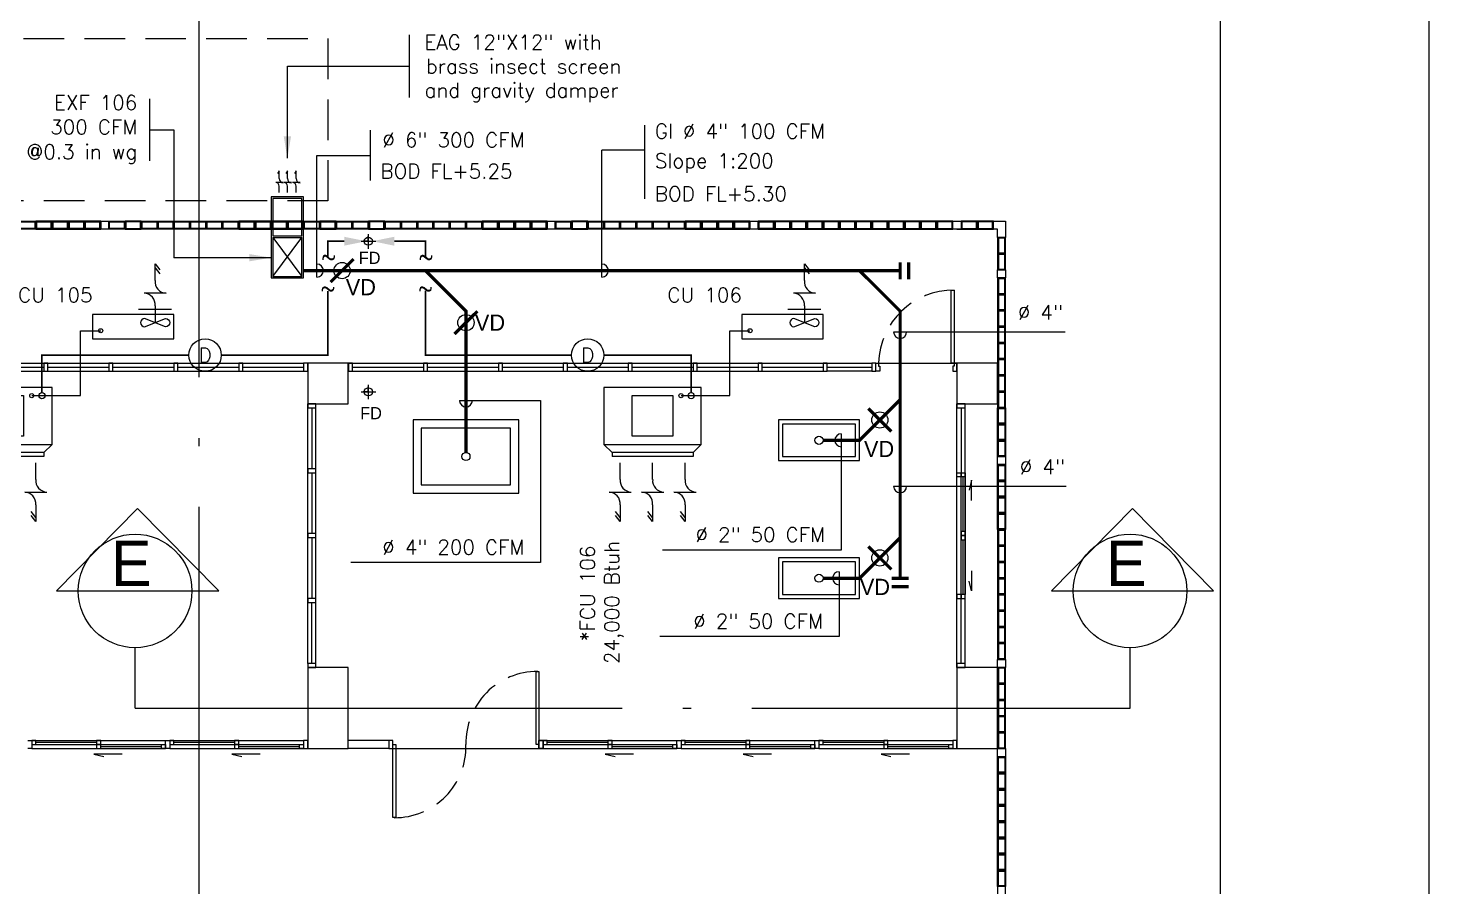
# Model space of a CAD drawing. Header units: millimetres. Extents: x -398 to 816, y -1 to 208.
# Drawn here: x 237.36 to 254.63, y 35.19 to 45.78 of the extents above; entities that cross this region are included whole.
import ezdxf
from ezdxf.enums import TextEntityAlignment as Align

# ---------------------------------------------------------------- set-up
doc = ezdxf.new("R2010")
doc.units = ezdxf.units.MM
doc.linetypes.add('ACAD_ISO04W100', pattern=[30, 24, -3, 0, -3])
doc.linetypes.add('DASHED', pattern=[0.75, 0.5, -0.25])
for name, color, linetype in [('AA_Column', 5, 'Continuous'), ('AA_Door', 3, 'Continuous'), ('AA_FD', 6, 'Continuous'), ('AA_Floor', 31, 'Continuous'), ('AA_Wall', 1, 'Continuous'), ('AA_Window', 4, 'Continuous'), ('AC DRAIN', 240, 'Continuous'), ('AC EXF', 171, 'Continuous'), ('AC FCU', 221, 'Continuous'), ('AC LINE', 171, 'Continuous'), ('duct', 133, 'Continuous')]:
    doc.layers.add(name, color=color, linetype=linetype)
doc.styles.add('ANG200', font='angsana.shx', dxfattribs={"height": 0.36})
doc.styles.add('Romand', font='romand.shx')
doc.styles.add('Romans', font='romans.shx')
doc.styles.add('style2', font='vit-s.shx', dxfattribs={"height": 3.2})

# ---------------------------------------------------------------- blocks, each defined once
blk = doc.blocks.new('AC')
at = {"layer": 'AC FCU', "color": 8}
for p, q in [((-0.4, 1.651), (-0.342, 1.578)), ((-0.4, 1.444), (-0.4, 1.651)), ((-0.4, 1.601), (-0.342, 1.528)), ((0, 1.444), (0, 1.651)), ((0, 1.651), (0.058, 1.578)), ((0, 1.601), (0.058, 1.528)), ((0.4, 1.651), (0.458, 1.578)), ((0.4, 1.444), (0.4, 1.651)), ((0.4, 1.601), (0.458, 1.528)), ((-0.264, 1.289), (-0.536, 1.289)), ((0.136, 1.289), (-0.136, 1.289)), ((0.536, 1.289), (0.264, 1.289)), ((-0.4, 1.134), (-0.4, 0.926)), ((0, 1.134), (0, 0.926)), ((0.4, 1.134), (0.4, 0.926))]:
    blk.add_line(p, q, dxfattribs=at)
at = {"layer": 'AC FCU'}
for p, q in [((-0.5, 0.8), (-0.6, 0.7)), ((-0.5, 0.8), (-0.5, 0.85)), ((-0.5, 0.85), (0.5, 0.85)), ((-0.5, 0.8), (0.5, 0.8)), ((0.5, 0.8), (0.5, 0.85)), ((0.5, 0.8), (0.6, 0.7))]:
    blk.add_line(p, q, dxfattribs=at)
blk.add_lwpolyline([(-0.6, 0), (0.6, 0), (0.6, 0.7), (-0.6, 0.7)], close=True, dxfattribs=at)
at = {"layer": 'AC FCU', "color": 8}
blk.add_lwpolyline([(-0.25, 0.1), (-0.25, 0.6), (0.25, 0.6), (0.25, 0.1)], close=True, dxfattribs=at)
at = {"layer": 'AC FCU'}
blk.add_circle((-0.35, 0.1), 0.025, dxfattribs=at)
at = {"layer": 'AC FCU', "color": 8}
for centre, start, end in [((-0.26, 1.429), 173.9498, 268.5513), ((0.14, 1.429), 173.9498, 268.5513), ((0.54, 1.429), 173.9498, 268.5513), ((-0.54, 1.148), 353.9498, 88.5513), ((-0.14, 1.148), 353.9498, 88.5513), ((0.26, 1.148), 353.9498, 88.5513)]:
    blk.add_arc(centre, 0.14, start, end, dxfattribs=at)
blk = doc.blocks.new('ACC1')
at = {"layer": 'AC FCU', "color": 8}
for p, q in [((-0.562, 0.407), (-0.562, 0.134)), ((-0.36, 0.474), (-0.36, 0.067)), ((-0.925, 0.27), (-0.852, 0.328)), ((-0.718, 0.27), (-0.925, 0.27)), ((-0.875, 0.27), (-0.802, 0.328)), ((-0.407, 0.27), (-0.2, 0.27))]:
    blk.add_line(p, q, dxfattribs=at)
at = {"layer": 'AC FCU'}
for p, q in [((0, 0.5), (-0.3, 0.5)), ((-0.3, 0.5), (-0.3, -0.5)), ((0, -0.5), (0, 0.5)), ((-0.3, -0.5), (0, -0.5))]:
    blk.add_line(p, q, dxfattribs=at)
blk.add_lwpolyline([(-0.25, 0.4, -1), (-0.15, 0.4), (-0.25, 0.141, 1), (-0.15, 0.141), (-0.25, 0.4)], format="xyb", dxfattribs=at)
blk.add_circle((-0.1, -0.4), 0.025, dxfattribs=at)
at = {"layer": 'AC FCU', "color": 8}
for centre, start, end in [((-0.703, 0.41), 263.9498, 358.5513), ((-0.422, 0.131), 83.9498, 178.5513)]:
    blk.add_arc(centre, 0.14, start, end, dxfattribs=at)
blk = doc.blocks.new('POINT_Drain')
at = {"layer": 'Defpoints'}
blk.add_circle((0, 0), 0.2, dxfattribs=at)
at = {"layer": 'AC DRAIN', "insert": (0, 0), "char_height": 0.18, "width": 0.25231, "attachment_point": 5, "style": 'Romans'}
blk.add_mtext('D', dxfattribs=at)
blk = doc.blocks.new('A$C44611017')
at = {"layer": 'duct'}
for p, q in [((0, 0), (0, -0.156)), ((-0.1, -0.24), (0.084, -0.24)), ((0, -0.339), (0, -0.533)), ((0, -0.533), (0.04, -0.469))]:
    blk.add_line(p, q, dxfattribs=at)
for centre, radius, start, end in [((-0.1, -0.339), 0.0996, 0, 90), ((0.084, -0.156), 0.0839, 180, 270)]:
    blk.add_arc(centre, radius, start, end, dxfattribs=at)

msp = doc.modelspace()

# ---------------------------------------------------------------- linework, layer by layer
at = {"layer": 'AA_Column', "color": 9}
for p, q in [((241.31, 37.899), (240.81, 37.899)), ((240.81, 37.899), (240.81, 36.899)), ((241.31, 36.899), (241.31, 37.899)), ((240.81, 36.899), (241.31, 36.899))]:
    msp.add_line(p, q, dxfattribs=at)
for points in [[(240.81, 41.149), (241.31, 41.149), (241.31, 41.649), (240.81, 41.649)], [(248.81, 41.149), (249.31, 41.149), (249.31, 41.649), (248.81, 41.649)], [(248.81, 36.899), (249.31, 36.899), (249.31, 37.899), (248.81, 37.899)]]:
    msp.add_lwpolyline(points, close=True, dxfattribs=at)
at = {"layer": 'AA_Door', "color": 9}
for points in [[(248.74, 41.649), (248.74, 42.549), (248.775, 42.549), (248.775, 41.649)], [(243.625, 36.949), (243.625, 37.849), (243.66, 37.849), (243.66, 36.949)], [(241.86, 36.899), (241.86, 36.999), (241.81, 36.999), (241.81, 36.899)], [(241.895, 36.949), (241.895, 36.049), (241.86, 36.049), (241.86, 36.949)], [(243.71, 36.899), (243.71, 36.999), (243.66, 36.999), (243.66, 36.899)]]:
    msp.add_lwpolyline(points, close=True, dxfattribs=at)
for points in [[(247.81, 41.549), (247.81, 41.649), (247.845, 41.649), (247.845, 41.614), (247.86, 41.614), (247.86, 41.549), (247.81, 41.549)], [(248.81, 41.549), (248.81, 41.649), (248.775, 41.649), (248.775, 41.614), (248.76, 41.614), (248.76, 41.549), (248.81, 41.549)]]:
    msp.add_lwpolyline(points, dxfattribs=at)
at = {"layer": 'AA_Door', "color": 9, "linetype": 'DASHED', "ltscale": 0.75}
for centre, radius, start, end in [((248.768, 41.626), 0.923, 89.4707, 178.4205), ((243.637, 36.972), 0.877, 89.4978, 181.5345), ((241.884, 36.925), 0.877, 269.4978, 1.5345)]:
    msp.add_arc(centre, radius, start, end, dxfattribs=at)
at = {"layer": 'AA_FD', "color": 6}
for p, q in [((241.557, 43.239), (241.557, 43.06)), ((241.557, 43.152), (241.557, 43.214)), ((241.47, 43.152), (241.648, 43.152)), ((241.557, 43.152), (241.495, 43.152)), ((241.47, 41.296), (241.648, 41.296)), ((241.557, 41.296), (241.495, 41.296)), ((241.557, 41.383), (241.557, 41.204)), ((241.557, 41.296), (241.557, 41.358))]:
    msp.add_line(p, q, dxfattribs=at)
for centre in [(241.557, 43.152), (241.557, 41.296)]:
    msp.add_circle(centre, 0.05, dxfattribs=at)
at = {"layer": 'AA_Floor', "color": 9}
for p, q in [((252.057, 4.25), (252.057, 45.899)), ((247.81, 41.649), (248.81, 41.649)), ((241.81, 36.899), (243.685, 36.899))]:
    msp.add_line(p, q, dxfattribs=at)
at = {"layer": 'AA_Floor', "color": 9, "linetype": 'DASHED'}
for p, q in [((217.06, 45.649), (241.06, 45.649)), ((241.06, 45.649), (241.06, 43.649)), ((241.06, 43.649), (217.06, 43.649))]:
    msp.add_line(p, q, dxfattribs=at)
at = {"layer": 'AA_Wall', "color": 9}
for p, q in [((248.81, 43.299), (248.91, 43.299)), ((241.81, 36.999), (241.31, 36.999)), ((241.81, 36.899), (241.31, 36.899))]:
    msp.add_line(p, q, dxfattribs=at)
for points in [[(237.46, 43.399), (237.46, 43.299), (237.26, 43.299), (237.26, 43.399)], [(237.45, 43.389), (237.45, 43.309), (237.27, 43.309), (237.27, 43.389)], [(237.46, 43.399), (237.46, 43.299), (237.66, 43.299), (237.66, 43.399)], [(237.66, 43.399), (237.66, 43.299), (237.46, 43.299), (237.46, 43.399)], [(237.47, 43.389), (237.47, 43.309), (237.65, 43.309), (237.65, 43.389)], [(237.65, 43.389), (237.65, 43.309), (237.47, 43.309), (237.47, 43.389)], [(237.66, 43.399), (237.66, 43.299), (237.86, 43.299), (237.86, 43.399)], [(237.86, 43.399), (237.86, 43.299), (237.66, 43.299), (237.66, 43.399)], [(237.67, 43.389), (237.67, 43.309), (237.85, 43.309), (237.85, 43.389)], [(237.85, 43.389), (237.85, 43.309), (237.67, 43.309), (237.67, 43.389)], [(237.86, 43.399), (237.86, 43.299), (238.06, 43.299), (238.06, 43.399)], [(238.06, 43.399), (238.06, 43.299), (237.86, 43.299), (237.86, 43.399)], [(237.87, 43.389), (237.87, 43.309), (238.05, 43.309), (238.05, 43.389)], [(238.05, 43.389), (238.05, 43.309), (237.87, 43.309), (237.87, 43.389)], [(238.06, 43.399), (238.06, 43.299), (238.26, 43.299), (238.26, 43.399)], [(238.26, 43.399), (238.26, 43.299), (238.06, 43.299), (238.06, 43.399)], [(238.07, 43.389), (238.07, 43.309), (238.25, 43.309), (238.25, 43.389)], [(238.25, 43.389), (238.25, 43.309), (238.07, 43.309), (238.07, 43.389)], [(238.26, 43.399), (238.36, 43.399), (238.36, 43.299), (238.26, 43.299)], [(238.56, 43.399), (238.56, 43.299), (238.36, 43.299), (238.36, 43.399)], [(238.55, 43.389), (238.55, 43.309), (238.37, 43.309), (238.37, 43.389)], [(238.56, 43.399), (238.56, 43.299), (238.76, 43.299), (238.76, 43.399)], [(238.57, 43.389), (238.57, 43.309), (238.75, 43.309), (238.75, 43.389)], [(238.96, 43.399), (238.96, 43.299), (238.76, 43.299), (238.76, 43.399)], [(238.95, 43.389), (238.95, 43.309), (238.77, 43.309), (238.77, 43.389)], [(239.16, 43.399), (239.16, 43.299), (238.96, 43.299), (238.96, 43.399)], [(239.15, 43.389), (239.15, 43.309), (238.97, 43.309), (238.97, 43.389)], [(239.36, 43.399), (239.36, 43.299), (239.16, 43.299), (239.16, 43.399)], [(239.35, 43.389), (239.35, 43.309), (239.17, 43.309), (239.17, 43.389)], [(239.56, 43.399), (239.56, 43.299), (239.36, 43.299), (239.36, 43.399)], [(239.55, 43.389), (239.55, 43.309), (239.37, 43.309), (239.37, 43.389)], [(239.76, 43.399), (239.76, 43.299), (239.56, 43.299), (239.56, 43.399)], [(239.75, 43.389), (239.75, 43.309), (239.57, 43.309), (239.57, 43.389)], [(239.96, 43.399), (239.96, 43.299), (239.76, 43.299), (239.76, 43.399)], [(239.95, 43.389), (239.95, 43.309), (239.77, 43.309), (239.77, 43.389)], [(239.96, 43.399), (239.96, 43.299), (240.16, 43.299), (240.16, 43.399)], [(240.16, 43.399), (240.16, 43.299), (239.96, 43.299), (239.96, 43.399)], [(239.97, 43.389), (239.97, 43.309), (240.15, 43.309), (240.15, 43.389)], [(240.15, 43.389), (240.15, 43.309), (239.97, 43.309), (239.97, 43.389)], [(240.16, 43.399), (240.16, 43.299), (240.36, 43.299), (240.36, 43.399)], [(240.36, 43.399), (240.36, 43.299), (240.16, 43.299), (240.16, 43.399)], [(240.17, 43.389), (240.17, 43.309), (240.35, 43.309), (240.35, 43.389)], [(240.35, 43.389), (240.35, 43.309), (240.17, 43.309), (240.17, 43.389)], [(240.36, 43.399), (240.36, 43.299), (240.56, 43.299), (240.56, 43.399)], [(240.56, 43.399), (240.56, 43.299), (240.36, 43.299), (240.36, 43.399)], [(240.37, 43.389), (240.37, 43.309), (240.55, 43.309), (240.55, 43.389)], [(240.55, 43.389), (240.55, 43.309), (240.37, 43.309), (240.37, 43.389)], [(240.56, 43.399), (240.56, 43.299), (240.76, 43.299), (240.76, 43.399)], [(240.76, 43.399), (240.76, 43.299), (240.56, 43.299), (240.56, 43.399)], [(240.57, 43.389), (240.57, 43.309), (240.75, 43.309), (240.75, 43.389)], [(240.75, 43.389), (240.75, 43.309), (240.57, 43.309), (240.57, 43.389)], [(240.76, 43.399), (240.96, 43.399), (240.96, 43.299), (240.76, 43.299)], [(240.95, 43.389), (240.95, 43.309), (240.77, 43.309), (240.77, 43.389)], [(240.96, 43.399), (240.96, 43.299), (241.16, 43.299), (241.16, 43.399)], [(241.16, 43.399), (241.16, 43.299), (240.96, 43.299), (240.96, 43.399)], [(240.97, 43.389), (240.97, 43.309), (241.15, 43.309), (241.15, 43.389)], [(241.15, 43.389), (241.15, 43.309), (240.97, 43.309), (240.97, 43.389)], [(241.16, 43.399), (241.36, 43.399), (241.36, 43.299), (241.16, 43.299)], [(241.35, 43.389), (241.35, 43.309), (241.17, 43.309), (241.17, 43.389)], [(241.56, 43.399), (241.56, 43.299), (241.36, 43.299), (241.36, 43.399)], [(241.55, 43.389), (241.55, 43.309), (241.37, 43.309), (241.37, 43.389)], [(241.56, 43.399), (241.56, 43.299), (241.76, 43.299), (241.76, 43.399)], [(241.57, 43.389), (241.57, 43.309), (241.75, 43.309), (241.75, 43.389)], [(241.96, 43.399), (241.96, 43.299), (241.76, 43.299), (241.76, 43.399)], [(241.95, 43.389), (241.95, 43.309), (241.77, 43.309), (241.77, 43.389)], [(242.16, 43.399), (242.16, 43.299), (241.96, 43.299), (241.96, 43.399)], [(242.15, 43.389), (242.15, 43.309), (241.97, 43.309), (241.97, 43.389)], [(242.36, 43.399), (242.36, 43.299), (242.16, 43.299), (242.16, 43.399)], [(242.35, 43.389), (242.35, 43.309), (242.17, 43.309), (242.17, 43.389)], [(242.56, 43.399), (242.56, 43.299), (242.36, 43.299), (242.36, 43.399)], [(242.55, 43.389), (242.55, 43.309), (242.37, 43.309), (242.37, 43.389)], [(242.76, 43.399), (242.76, 43.299), (242.56, 43.299), (242.56, 43.399)], [(242.75, 43.389), (242.75, 43.309), (242.57, 43.309), (242.57, 43.389)], [(242.96, 43.399), (242.96, 43.299), (242.76, 43.299), (242.76, 43.399)], [(242.95, 43.389), (242.95, 43.309), (242.77, 43.309), (242.77, 43.389)], [(243.16, 43.399), (243.16, 43.299), (242.96, 43.299), (242.96, 43.399)], [(242.96, 43.399), (242.96, 43.299), (243.16, 43.299), (243.16, 43.399)], [(243.15, 43.389), (243.15, 43.309), (242.97, 43.309), (242.97, 43.389)], [(242.97, 43.389), (242.97, 43.309), (243.15, 43.309), (243.15, 43.389)], [(243.36, 43.399), (243.36, 43.299), (243.16, 43.299), (243.16, 43.399)], [(243.16, 43.399), (243.16, 43.299), (243.36, 43.299), (243.36, 43.399)], [(243.35, 43.389), (243.35, 43.309), (243.17, 43.309), (243.17, 43.389)], [(243.17, 43.389), (243.17, 43.309), (243.35, 43.309), (243.35, 43.389)], [(243.56, 43.399), (243.56, 43.299), (243.36, 43.299), (243.36, 43.399)], [(243.36, 43.399), (243.36, 43.299), (243.56, 43.299), (243.56, 43.399)], [(243.55, 43.389), (243.55, 43.309), (243.37, 43.309), (243.37, 43.389)], [(243.37, 43.389), (243.37, 43.309), (243.55, 43.309), (243.55, 43.389)], [(243.76, 43.399), (243.76, 43.299), (243.56, 43.299), (243.56, 43.399)], [(243.56, 43.399), (243.56, 43.299), (243.76, 43.299), (243.76, 43.399)], [(243.75, 43.389), (243.75, 43.309), (243.57, 43.309), (243.57, 43.389)], [(243.57, 43.389), (243.57, 43.309), (243.75, 43.309), (243.75, 43.389)], [(243.76, 43.399), (243.86, 43.399), (243.86, 43.299), (243.76, 43.299)], [(244.06, 43.399), (244.06, 43.299), (243.86, 43.299), (243.86, 43.399)], [(244.05, 43.389), (244.05, 43.309), (243.87, 43.309), (243.87, 43.389)], [(244.06, 43.399), (244.06, 43.299), (244.26, 43.299), (244.26, 43.399)], [(244.07, 43.389), (244.07, 43.309), (244.25, 43.309), (244.25, 43.389)], [(244.46, 43.399), (244.46, 43.299), (244.26, 43.299), (244.26, 43.399)], [(244.45, 43.389), (244.45, 43.309), (244.27, 43.309), (244.27, 43.389)], [(244.66, 43.399), (244.66, 43.299), (244.46, 43.299), (244.46, 43.399)], [(244.65, 43.389), (244.65, 43.309), (244.47, 43.309), (244.47, 43.389)], [(244.86, 43.399), (244.86, 43.299), (244.66, 43.299), (244.66, 43.399)], [(244.85, 43.389), (244.85, 43.309), (244.67, 43.309), (244.67, 43.389)], [(245.06, 43.399), (245.06, 43.299), (244.86, 43.299), (244.86, 43.399)], [(245.05, 43.389), (245.05, 43.309), (244.87, 43.309), (244.87, 43.389)], [(245.26, 43.399), (245.26, 43.299), (245.06, 43.299), (245.06, 43.399)], [(245.25, 43.389), (245.25, 43.309), (245.07, 43.309), (245.07, 43.389)], [(245.46, 43.399), (245.46, 43.299), (245.26, 43.299), (245.26, 43.399)], [(245.45, 43.389), (245.45, 43.309), (245.27, 43.309), (245.27, 43.389)], [(245.46, 43.399), (245.46, 43.299), (245.66, 43.299), (245.66, 43.399)], [(245.66, 43.399), (245.66, 43.299), (245.46, 43.299), (245.46, 43.399)], [(245.47, 43.389), (245.47, 43.309), (245.65, 43.309), (245.65, 43.389)], [(245.65, 43.389), (245.65, 43.309), (245.47, 43.309), (245.47, 43.389)], [(245.66, 43.399), (245.66, 43.299), (245.86, 43.299), (245.86, 43.399)], [(245.86, 43.399), (245.86, 43.299), (245.66, 43.299), (245.66, 43.399)], [(245.67, 43.389), (245.67, 43.309), (245.85, 43.309), (245.85, 43.389)], [(245.85, 43.389), (245.85, 43.309), (245.67, 43.309), (245.67, 43.389)], [(245.86, 43.399), (245.86, 43.299), (246.06, 43.299), (246.06, 43.399)], [(246.06, 43.399), (246.06, 43.299), (245.86, 43.299), (245.86, 43.399)], [(245.87, 43.389), (245.87, 43.309), (246.05, 43.309), (246.05, 43.389)], [(246.05, 43.389), (246.05, 43.309), (245.87, 43.309), (245.87, 43.389)], [(246.06, 43.399), (246.06, 43.299), (246.26, 43.299), (246.26, 43.399)], [(246.26, 43.399), (246.26, 43.299), (246.06, 43.299), (246.06, 43.399)], [(246.07, 43.389), (246.07, 43.309), (246.25, 43.309), (246.25, 43.389)], [(246.25, 43.389), (246.25, 43.309), (246.07, 43.309), (246.07, 43.389)], [(246.26, 43.399), (246.36, 43.399), (246.36, 43.299), (246.26, 43.299)], [(246.36, 43.399), (246.36, 43.299), (246.56, 43.299), (246.56, 43.399)], [(246.56, 43.399), (246.56, 43.299), (246.36, 43.299), (246.36, 43.399)], [(246.37, 43.389), (246.37, 43.309), (246.55, 43.309), (246.55, 43.389)], [(246.55, 43.389), (246.55, 43.309), (246.37, 43.309), (246.37, 43.389)], [(246.56, 43.399), (246.56, 43.299), (246.76, 43.299), (246.76, 43.399)], [(246.57, 43.389), (246.57, 43.309), (246.75, 43.309), (246.75, 43.389)], [(246.76, 43.399), (246.76, 43.299), (246.96, 43.299), (246.96, 43.399)], [(246.77, 43.389), (246.77, 43.309), (246.95, 43.309), (246.95, 43.389)], [(246.96, 43.399), (246.96, 43.299), (247.16, 43.299), (247.16, 43.399)], [(246.97, 43.389), (246.97, 43.309), (247.15, 43.309), (247.15, 43.389)], [(247.16, 43.399), (247.16, 43.299), (247.36, 43.299), (247.36, 43.399)], [(247.17, 43.389), (247.17, 43.309), (247.35, 43.309), (247.35, 43.389)], [(247.36, 43.399), (247.36, 43.299), (247.56, 43.299), (247.56, 43.399)], [(247.37, 43.389), (247.37, 43.309), (247.55, 43.309), (247.55, 43.389)], [(247.56, 43.399), (247.56, 43.299), (247.76, 43.299), (247.76, 43.399)], [(247.57, 43.389), (247.57, 43.309), (247.75, 43.309), (247.75, 43.389)], [(247.76, 43.399), (247.76, 43.299), (247.96, 43.299), (247.96, 43.399)], [(247.77, 43.389), (247.77, 43.309), (247.95, 43.309), (247.95, 43.389)], [(247.96, 43.399), (247.96, 43.299), (248.16, 43.299), (248.16, 43.399)], [(247.97, 43.389), (247.97, 43.309), (248.15, 43.309), (248.15, 43.389)], [(248.16, 43.399), (248.16, 43.299), (248.36, 43.299), (248.36, 43.399)], [(248.17, 43.389), (248.17, 43.309), (248.35, 43.309), (248.35, 43.389)], [(248.36, 43.399), (248.36, 43.299), (248.56, 43.299), (248.56, 43.399)], [(248.37, 43.389), (248.37, 43.309), (248.55, 43.309), (248.55, 43.389)], [(248.56, 43.399), (248.56, 43.299), (248.76, 43.299), (248.76, 43.399)], [(248.57, 43.389), (248.57, 43.309), (248.75, 43.309), (248.75, 43.389)], [(248.76, 43.399), (248.86, 43.399), (248.86, 43.299), (248.76, 43.299)], [(248.86, 43.399), (248.86, 43.299), (249.06, 43.299), (249.06, 43.399)], [(248.87, 43.389), (248.87, 43.309), (249.05, 43.309), (249.05, 43.389)], [(249.06, 43.399), (249.06, 43.299), (249.26, 43.299), (249.26, 43.399)], [(249.07, 43.389), (249.07, 43.309), (249.25, 43.309), (249.25, 43.389)], [(249.41, 43.199), (249.31, 43.199), (249.31, 42.999), (249.41, 42.999)], [(249.4, 43.189), (249.32, 43.189), (249.32, 43.009), (249.4, 43.009)], [(249.41, 42.999), (249.31, 42.999), (249.31, 42.799), (249.41, 42.799)], [(249.4, 42.989), (249.32, 42.989), (249.32, 42.809), (249.4, 42.809)], [(249.31, 42.799), (249.41, 42.799), (249.41, 42.699), (249.31, 42.699)], [(249.41, 42.699), (249.31, 42.699), (249.31, 42.499), (249.41, 42.499)], [(249.4, 42.689), (249.32, 42.689), (249.32, 42.509), (249.4, 42.509)], [(249.41, 42.499), (249.31, 42.499), (249.31, 42.299), (249.41, 42.299)], [(249.4, 42.489), (249.32, 42.489), (249.32, 42.309), (249.4, 42.309)], [(249.41, 42.299), (249.31, 42.299), (249.31, 42.099), (249.41, 42.099)], [(249.4, 42.289), (249.32, 42.289), (249.32, 42.109), (249.4, 42.109)], [(249.41, 42.099), (249.31, 42.099), (249.31, 41.899), (249.41, 41.899)], [(249.4, 42.089), (249.32, 42.089), (249.32, 41.909), (249.4, 41.909)], [(249.41, 41.899), (249.31, 41.899), (249.31, 41.699), (249.41, 41.699)], [(249.4, 41.889), (249.32, 41.889), (249.32, 41.709), (249.4, 41.709)], [(249.41, 41.699), (249.31, 41.699), (249.31, 41.499), (249.41, 41.499)], [(249.4, 41.689), (249.32, 41.689), (249.32, 41.509), (249.4, 41.509)], [(249.41, 41.499), (249.31, 41.499), (249.31, 41.299), (249.41, 41.299)], [(249.4, 41.489), (249.32, 41.489), (249.32, 41.309), (249.4, 41.309)], [(249.41, 41.299), (249.31, 41.299), (249.31, 41.099), (249.41, 41.099)], [(249.4, 41.289), (249.32, 41.289), (249.32, 41.109), (249.4, 41.109)], [(249.41, 40.899), (249.31, 40.899), (249.31, 41.099), (249.41, 41.099)], [(249.4, 40.909), (249.32, 40.909), (249.32, 41.089), (249.4, 41.089)], [(249.41, 40.699), (249.31, 40.699), (249.31, 40.899), (249.41, 40.899)], [(249.4, 40.709), (249.32, 40.709), (249.32, 40.889), (249.4, 40.889)], [(249.41, 40.499), (249.31, 40.499), (249.31, 40.699), (249.41, 40.699)], [(249.4, 40.509), (249.32, 40.509), (249.32, 40.689), (249.4, 40.689)], [(249.31, 40.499), (249.41, 40.499), (249.41, 40.399), (249.31, 40.399)], [(249.41, 40.199), (249.31, 40.199), (249.31, 40.399), (249.41, 40.399)], [(249.4, 40.209), (249.32, 40.209), (249.32, 40.389), (249.4, 40.389)], [(249.41, 39.999), (249.31, 39.999), (249.31, 40.199), (249.41, 40.199)], [(249.4, 40.009), (249.32, 40.009), (249.32, 40.189), (249.4, 40.189)], [(249.41, 39.799), (249.31, 39.799), (249.31, 39.999), (249.41, 39.999)], [(249.4, 39.809), (249.32, 39.809), (249.32, 39.989), (249.4, 39.989)], [(249.41, 39.599), (249.31, 39.599), (249.31, 39.799), (249.41, 39.799)], [(249.4, 39.609), (249.32, 39.609), (249.32, 39.789), (249.4, 39.789)], [(249.41, 39.599), (249.31, 39.599), (249.31, 39.399), (249.41, 39.399)], [(249.4, 39.589), (249.32, 39.589), (249.32, 39.409), (249.4, 39.409)], [(249.41, 39.399), (249.31, 39.399), (249.31, 39.199), (249.41, 39.199)], [(249.4, 39.389), (249.32, 39.389), (249.32, 39.209), (249.4, 39.209)], [(249.41, 39.199), (249.31, 39.199), (249.31, 38.999), (249.41, 38.999)], [(249.4, 39.189), (249.32, 39.189), (249.32, 39.009), (249.4, 39.009)], [(249.41, 38.999), (249.31, 38.999), (249.31, 38.799), (249.41, 38.799)], [(249.4, 38.989), (249.32, 38.989), (249.32, 38.809), (249.4, 38.809)], [(249.41, 38.799), (249.31, 38.799), (249.31, 38.599), (249.41, 38.599)], [(249.4, 38.789), (249.32, 38.789), (249.32, 38.609), (249.4, 38.609)], [(249.41, 38.599), (249.31, 38.599), (249.31, 38.399), (249.41, 38.399)], [(249.4, 38.589), (249.32, 38.589), (249.32, 38.409), (249.4, 38.409)], [(249.41, 38.399), (249.31, 38.399), (249.31, 38.199), (249.41, 38.199)], [(249.4, 38.389), (249.32, 38.389), (249.32, 38.209), (249.4, 38.209)], [(249.41, 38.199), (249.31, 38.199), (249.31, 37.999), (249.41, 37.999)], [(249.4, 38.189), (249.32, 38.189), (249.32, 38.009), (249.4, 38.009)], [(249.31, 37.999), (249.41, 37.999), (249.41, 37.899), (249.31, 37.899)], [(249.41, 37.899), (249.31, 37.899), (249.31, 37.699), (249.41, 37.699)], [(249.4, 37.889), (249.32, 37.889), (249.32, 37.709), (249.4, 37.709)], [(249.41, 37.699), (249.31, 37.699), (249.31, 37.499), (249.41, 37.499)], [(249.4, 37.689), (249.32, 37.689), (249.32, 37.509), (249.4, 37.509)], [(249.41, 37.499), (249.31, 37.499), (249.31, 37.299), (249.41, 37.299)], [(249.4, 37.489), (249.32, 37.489), (249.32, 37.309), (249.4, 37.309)], [(249.41, 37.299), (249.31, 37.299), (249.31, 37.099), (249.41, 37.099)], [(249.4, 37.289), (249.32, 37.289), (249.32, 37.109), (249.4, 37.109)], [(249.41, 37.099), (249.31, 37.099), (249.31, 36.899), (249.41, 36.899)], [(249.4, 37.089), (249.32, 37.089), (249.32, 36.909), (249.4, 36.909)], [(249.31, 36.899), (249.41, 36.899), (249.41, 36.799), (249.31, 36.799)], [(249.41, 36.599), (249.31, 36.599), (249.31, 36.799), (249.41, 36.799)], [(249.4, 36.609), (249.32, 36.609), (249.32, 36.789), (249.4, 36.789)], [(249.41, 36.399), (249.31, 36.399), (249.31, 36.599), (249.41, 36.599)], [(249.4, 36.409), (249.32, 36.409), (249.32, 36.589), (249.4, 36.589)], [(249.41, 36.199), (249.31, 36.199), (249.31, 36.399), (249.41, 36.399)], [(249.4, 36.209), (249.32, 36.209), (249.32, 36.389), (249.4, 36.389)], [(249.41, 35.999), (249.31, 35.999), (249.31, 36.199), (249.41, 36.199)], [(249.4, 36.009), (249.32, 36.009), (249.32, 36.189), (249.4, 36.189)], [(249.41, 35.799), (249.31, 35.799), (249.31, 35.999), (249.41, 35.999)], [(249.4, 35.809), (249.32, 35.809), (249.32, 35.989), (249.4, 35.989)], [(249.41, 35.599), (249.31, 35.599), (249.31, 35.799), (249.41, 35.799)], [(249.4, 35.609), (249.32, 35.609), (249.32, 35.789), (249.4, 35.789)], [(249.41, 35.399), (249.31, 35.399), (249.31, 35.599), (249.41, 35.599)], [(249.4, 35.409), (249.32, 35.409), (249.32, 35.589), (249.4, 35.589)], [(249.41, 35.199), (249.31, 35.199), (249.31, 35.399), (249.41, 35.399)], [(249.4, 35.209), (249.32, 35.209), (249.32, 35.389), (249.4, 35.389)], [(249.41, 35.199), (249.31, 35.199), (249.31, 34.999), (249.41, 34.999)]]:
    msp.add_lwpolyline(points, close=True, dxfattribs=at)
msp.add_lwpolyline([(249.31, 43.299), (249.26, 43.299), (249.26, 43.399), (249.41, 43.399), (249.41, 43.199), (249.31, 43.199), (249.31, 43.299)], dxfattribs=at)
at = {"layer": 'AA_Window', "color": 9}
for p, q in [((233.31, 41.649), (240.76, 41.649)), ((241.31, 41.649), (247.21, 41.649)), ((247.76, 41.649), (247.76, 41.549)), ((247.81, 41.649), (247.76, 41.649)), ((247.81, 41.549), (247.81, 41.649)), ((233.31, 41.549), (240.76, 41.549)), ((236.81, 41.599), (237.56, 41.599)), ((237.61, 41.599), (238.36, 41.599)), ((238.41, 41.599), (239.16, 41.599)), ((239.21, 41.599), (239.96, 41.599)), ((240.01, 41.599), (240.76, 41.599)), ((241.31, 41.549), (247.21, 41.549)), ((241.361, 41.599), (242.236, 41.599)), ((242.286, 41.599), (243.161, 41.599)), ((243.211, 41.599), (243.96, 41.599)), ((244.01, 41.599), (244.76, 41.599)), ((244.81, 41.599), (245.56, 41.599)), ((245.61, 41.599), (246.36, 41.599)), ((246.41, 41.599), (247.16, 41.599)), ((247.21, 41.599), (247.76, 41.599)), ((247.76, 41.549), (247.81, 41.549)), ((240.81, 37.949), (240.81, 41.149)), ((240.86, 41.099), (240.86, 40.349)), ((240.91, 37.949), (240.91, 41.149)), ((248.81, 37.899), (248.81, 41.149)), ((248.86, 41.099), (248.86, 40.299)), ((248.91, 37.899), (248.91, 41.149)), ((240.86, 40.299), (240.86, 39.549)), ((248.86, 39.499), (248.86, 40.249)), ((248.885, 39.574), (248.885, 40.249)), ((248.91, 40.249), (248.91, 38.799)), ((248.991, 40.206), (248.959, 40.085)), ((248.991, 39.958), (248.991, 40.206)), ((240.86, 39.499), (240.86, 38.749)), ((248.91, 39.524), (248.86, 39.524)), ((248.86, 38.799), (248.86, 39.499)), ((248.885, 38.799), (248.885, 39.474)), ((248.991, 39.09), (248.991, 38.842)), ((248.991, 38.842), (248.959, 38.963)), ((240.81, 38.749), (240.81, 38.699)), ((240.91, 38.749), (240.81, 38.749)), ((240.81, 38.749), (240.81, 38.699)), ((240.91, 38.749), (240.81, 38.749)), ((240.81, 38.699), (240.91, 38.699)), ((240.81, 38.699), (240.91, 38.699)), ((240.858, 38.699), (240.858, 37.949)), ((240.91, 38.699), (240.91, 38.749)), ((240.91, 38.699), (240.91, 38.749)), ((248.86, 37.949), (248.86, 38.774)), ((240.81, 37.949), (240.81, 37.899)), ((240.91, 37.949), (240.81, 37.949)), ((240.81, 37.899), (240.91, 37.899)), ((240.91, 37.899), (240.91, 37.949)), ((237.36, 36.999), (237.41, 36.999)), ((237.41, 36.999), (238.21, 36.999)), ((237.41, 36.999), (237.41, 36.899)), ((237.46, 36.999), (237.41, 36.999)), ((237.41, 36.999), (237.41, 36.949)), ((237.41, 36.949), (239.06, 36.949)), ((237.41, 36.949), (239.06, 36.949)), ((237.41, 36.949), (238.21, 36.949)), ((237.41, 36.949), (237.46, 36.949)), ((237.46, 36.949), (237.46, 36.999)), ((238.21, 36.974), (237.46, 36.974)), ((238.16, 36.999), (239.06, 36.999)), ((238.16, 36.949), (239.06, 36.949)), ((238.26, 36.999), (238.21, 36.999)), ((238.21, 36.999), (238.21, 36.949)), ((238.21, 36.949), (238.26, 36.949)), ((238.26, 36.949), (238.21, 36.949)), ((238.21, 36.949), (238.21, 36.899)), ((238.26, 36.949), (238.26, 36.999)), ((238.26, 36.899), (238.26, 36.949)), ((239.01, 36.899), (239.01, 36.949)), ((239.01, 36.949), (239.06, 36.949)), ((239.06, 36.899), (239.06, 36.999)), ((239.06, 36.999), (239.11, 36.999)), ((239.06, 36.949), (239.06, 36.899)), ((239.11, 36.999), (239.91, 36.999)), ((239.16, 36.999), (239.11, 36.999)), ((239.11, 36.999), (239.11, 36.949)), ((239.11, 36.999), (239.11, 36.899)), ((239.11, 36.949), (239.91, 36.949)), ((239.11, 36.949), (240.76, 36.949)), ((239.11, 36.949), (240.76, 36.949)), ((239.11, 36.949), (239.16, 36.949)), ((239.16, 36.949), (239.16, 36.999)), ((239.91, 36.974), (239.16, 36.974)), ((239.86, 36.999), (240.76, 36.999)), ((239.86, 36.949), (240.76, 36.949)), ((239.96, 36.999), (239.91, 36.999)), ((239.91, 36.999), (239.91, 36.949)), ((239.96, 36.949), (239.91, 36.949)), ((239.91, 36.949), (239.91, 36.899)), ((239.91, 36.949), (239.96, 36.949)), ((239.96, 36.949), (239.96, 36.999)), ((239.96, 36.899), (239.96, 36.949)), ((240.71, 36.899), (240.71, 36.949)), ((240.71, 36.949), (240.76, 36.949)), ((240.76, 36.999), (240.76, 36.899)), ((240.81, 36.999), (240.76, 36.999)), ((240.76, 36.999), (240.76, 36.899)), ((240.81, 36.999), (240.76, 36.999)), ((240.76, 36.949), (240.76, 36.899)), ((240.81, 36.899), (240.81, 36.999)), ((240.81, 36.899), (240.81, 36.999)), ((243.66, 36.999), (243.66, 36.899)), ((243.71, 36.999), (243.66, 36.999)), ((243.66, 36.899), (243.66, 36.999)), ((243.66, 36.999), (243.71, 36.999)), ((243.71, 36.999), (244.51, 36.999)), ((243.71, 36.899), (243.71, 36.999)), ((243.76, 36.999), (243.71, 36.999)), ((243.71, 36.999), (243.71, 36.949)), ((243.71, 36.999), (243.71, 36.899)), ((243.71, 36.949), (244.51, 36.949)), ((243.71, 36.949), (245.36, 36.949)), ((243.71, 36.949), (245.36, 36.949)), ((243.71, 36.949), (243.76, 36.949)), ((243.76, 36.949), (243.76, 36.999)), ((244.51, 36.974), (243.76, 36.974)), ((244.46, 36.999), (245.36, 36.999)), ((244.46, 36.949), (245.36, 36.949)), ((244.56, 36.999), (244.51, 36.999)), ((244.51, 36.999), (244.51, 36.949)), ((244.56, 36.949), (244.51, 36.949)), ((244.51, 36.949), (244.51, 36.899)), ((244.51, 36.949), (244.56, 36.949)), ((244.56, 36.949), (244.56, 36.999)), ((244.56, 36.899), (244.56, 36.949)), ((245.31, 36.899), (245.31, 36.949)), ((245.31, 36.949), (245.36, 36.949)), ((245.36, 36.899), (245.36, 36.999)), ((245.36, 36.999), (245.41, 36.999)), ((245.36, 36.949), (245.36, 36.899)), ((245.41, 36.999), (246.21, 36.999)), ((245.46, 36.999), (245.41, 36.999)), ((245.41, 36.999), (245.41, 36.949)), ((245.41, 36.999), (245.41, 36.899)), ((245.41, 36.949), (247.06, 36.949)), ((245.41, 36.949), (247.06, 36.949)), ((245.41, 36.949), (246.21, 36.949)), ((245.41, 36.949), (245.46, 36.949)), ((245.46, 36.949), (245.46, 36.999)), ((246.21, 36.974), (245.46, 36.974)), ((246.16, 36.999), (247.06, 36.999)), ((246.16, 36.949), (247.06, 36.949)), ((247.11, 36.999), (247.91, 36.999)), ((247.11, 36.949), (248.76, 36.949)), ((247.11, 36.949), (248.76, 36.949)), ((247.11, 36.949), (247.91, 36.949)), ((247.91, 36.974), (247.16, 36.974)), ((247.86, 36.999), (248.76, 36.999)), ((247.86, 36.949), (248.76, 36.949)), ((237.41, 36.899), (237.36, 36.899)), ((237.41, 36.899), (238.21, 36.899)), ((238.16, 36.899), (239.06, 36.899)), ((238.524, 36.832), (238.176, 36.832)), ((238.176, 36.832), (238.297, 36.8)), ((238.21, 36.899), (238.26, 36.899)), ((238.26, 36.924), (239.01, 36.924)), ((239.06, 36.899), (239.01, 36.899)), ((239.11, 36.899), (239.06, 36.899)), ((239.11, 36.899), (239.91, 36.899)), ((239.86, 36.899), (240.76, 36.899)), ((240.224, 36.832), (239.876, 36.832)), ((239.876, 36.832), (239.997, 36.8)), ((239.91, 36.899), (239.96, 36.899)), ((239.96, 36.924), (240.71, 36.924)), ((240.76, 36.899), (240.71, 36.899)), ((240.76, 36.899), (240.81, 36.899)), ((240.76, 36.899), (240.81, 36.899)), ((243.66, 36.899), (243.71, 36.899)), ((243.71, 36.899), (243.66, 36.899)), ((243.71, 36.899), (244.51, 36.899)), ((244.46, 36.899), (245.36, 36.899)), ((244.824, 36.832), (244.476, 36.832)), ((244.476, 36.832), (244.597, 36.8)), ((244.51, 36.899), (244.56, 36.899)), ((244.56, 36.924), (245.31, 36.924)), ((245.36, 36.899), (245.31, 36.899)), ((245.41, 36.899), (245.36, 36.899)), ((245.41, 36.899), (246.21, 36.899)), ((246.16, 36.899), (247.06, 36.899)), ((246.176, 36.832), (246.297, 36.8)), ((246.524, 36.832), (246.176, 36.832)), ((246.26, 36.924), (247.01, 36.924)), ((247.11, 36.899), (247.91, 36.899)), ((247.86, 36.899), (248.76, 36.899)), ((247.876, 36.832), (247.997, 36.8)), ((248.224, 36.832), (247.876, 36.832)), ((247.96, 36.924), (248.71, 36.924))]:
    msp.add_line(p, q, dxfattribs=at)
for points in [[(237.56, 41.649), (237.56, 41.549), (237.61, 41.549), (237.61, 41.649)], [(238.36, 41.649), (238.36, 41.549), (238.41, 41.549), (238.41, 41.649)], [(239.16, 41.649), (239.16, 41.549), (239.21, 41.549), (239.21, 41.649)], [(239.96, 41.649), (239.96, 41.549), (240.01, 41.549), (240.01, 41.649)], [(240.76, 41.649), (240.76, 41.549), (240.81, 41.549), (240.81, 41.649)], [(241.311, 41.649), (241.311, 41.549), (241.361, 41.549), (241.361, 41.649)], [(241.311, 41.649), (241.311, 41.549), (241.361, 41.549), (241.361, 41.649)], [(242.236, 41.649), (242.236, 41.549), (242.286, 41.549), (242.286, 41.649)], [(243.161, 41.649), (243.161, 41.549), (243.211, 41.549), (243.211, 41.649)], [(243.161, 41.649), (243.161, 41.549), (243.211, 41.549), (243.211, 41.649)], [(243.96, 41.649), (243.96, 41.549), (244.01, 41.549), (244.01, 41.649)], [(244.76, 41.649), (244.76, 41.549), (244.81, 41.549), (244.81, 41.649)], [(245.56, 41.649), (245.56, 41.549), (245.61, 41.549), (245.61, 41.649)], [(246.36, 41.649), (246.36, 41.549), (246.41, 41.549), (246.41, 41.649)], [(247.16, 41.649), (247.16, 41.549), (247.21, 41.549), (247.21, 41.649)], [(240.81, 41.149), (240.81, 41.099), (240.91, 41.099), (240.91, 41.149)], [(248.81, 41.099), (248.91, 41.099), (248.91, 41.149), (248.81, 41.149)], [(240.81, 40.349), (240.81, 40.299), (240.91, 40.299), (240.91, 40.349)], [(240.81, 40.349), (240.81, 40.299), (240.91, 40.299), (240.91, 40.349)], [(248.81, 40.299), (248.86, 40.299), (248.86, 40.249), (248.81, 40.249)], [(248.86, 40.299), (248.91, 40.299), (248.91, 40.249), (248.86, 40.249)], [(240.81, 39.549), (240.81, 39.499), (240.91, 39.499), (240.91, 39.549)], [(248.86, 39.524), (248.91, 39.524), (248.91, 39.574), (248.86, 39.574)], [(248.86, 39.474), (248.91, 39.474), (248.91, 39.524), (248.86, 39.524)], [(248.81, 38.749), (248.86, 38.749), (248.86, 38.799), (248.81, 38.799)], [(248.81, 38.799), (248.81, 38.749), (248.91, 38.749), (248.91, 38.799)], [(248.86, 38.749), (248.91, 38.749), (248.91, 38.799), (248.86, 38.799)], [(248.81, 37.899), (248.91, 37.899), (248.91, 37.949), (248.81, 37.949)], [(246.26, 36.949), (246.26, 36.999), (246.21, 36.999), (246.21, 36.949)], [(246.26, 36.899), (246.26, 36.949), (246.21, 36.949), (246.21, 36.899)], [(247.01, 36.899), (247.01, 36.949), (247.06, 36.949), (247.06, 36.899)], [(247.06, 36.899), (247.06, 36.999), (247.11, 36.999), (247.11, 36.899)], [(247.16, 36.949), (247.16, 36.999), (247.11, 36.999), (247.11, 36.949)], [(247.96, 36.949), (247.96, 36.999), (247.91, 36.999), (247.91, 36.949)], [(247.96, 36.899), (247.96, 36.949), (247.91, 36.949), (247.91, 36.899)], [(248.71, 36.899), (248.71, 36.949), (248.76, 36.949), (248.76, 36.899)], [(248.76, 36.999), (248.76, 36.899), (248.81, 36.899), (248.81, 36.999)], [(248.76, 36.999), (248.76, 36.899), (248.81, 36.899), (248.81, 36.999)]]:
    msp.add_lwpolyline(points, close=True, dxfattribs=at)
msp.add_lwpolyline([(247.21, 41.649), (247.76, 41.649), (247.76, 41.549), (247.21, 41.549), (247.21, 41.649)], dxfattribs=at)
at = {"layer": 'AC DRAIN'}
for points in [[(241.06, 42.947, 0.02, 0.02, 0), (241.06, 43.152, 0.02, 0.02, 0), (241.26, 43.152, 0, 0, 0)], [(239.746, 41.749, 0.02, 0.02, 0), (241.06, 41.749, 0.02, 0.02, 0), (241.06, 42.538, 0, 0, 0)], [(244.06, 41.749, 0.02, 0.02, 0), (242.26, 41.749, 0.02, 0.02, 0), (242.26, 42.544, 0, 0, 0)]]:
    msp.add_lwpolyline(points, format="xyseb", dxfattribs=at)
at = {"layer": 'AC DRAIN', "const_width": 0.02}
for points in [[(242.26, 42.951), (242.26, 43.152), (241.877, 43.152)], [(237.535, 41.286), (237.535, 41.749), (239.346, 41.749)], [(245.535, 41.286), (245.535, 41.749), (244.46, 41.749)]]:
    msp.add_lwpolyline(points, dxfattribs=at)
at = {"layer": 'AC DRAIN'}
for centre in [(237.535, 41.249), (245.535, 41.249)]:
    msp.add_circle(centre, 0.0375, dxfattribs=at)
for points in [[(241.26, 43.207), (241.53, 43.152), (241.26, 43.097)], [(241.877, 43.097), (241.607, 43.152), (241.877, 43.207)]]:
    msp.add_solid(points, dxfattribs=at)
at = {"layer": 'AC EXF', "color": 2}
for p, q in [((242.06, 45.694), (242.06, 44.924)), ((240.56, 44.174), (240.56, 45.309)), ((240.56, 45.309), (242.06, 45.309)), ((238.86, 44.907), (238.86, 44.143)), ((244.961, 44.583), (244.961, 43.676)), ((238.86, 44.525), (239.16, 44.525)), ((239.16, 44.525), (239.16, 42.949)), ((241.58, 44.52), (241.58, 43.9)), ((240.924, 42.71), (240.924, 44.21)), ((240.924, 44.21), (241.58, 44.21)), ((244.435, 42.71), (244.435, 44.273)), ((244.961, 44.273), (244.435, 44.273)), ((240.36, 42.949), (239.16, 42.949)), ((248.03, 42.036), (250.143, 42.036)), ((242.68, 41.191), (243.68, 41.191)), ((243.68, 41.191), (243.68, 39.191)), ((247.385, 40.779), (247.385, 39.346)), ((248.03, 40.133), (250.156, 40.133)), ((243.68, 39.191), (241.342, 39.191)), ((247.385, 39.346), (245.182, 39.346)), ((247.358, 39.079), (247.358, 38.279)), ((247.358, 38.279), (245.151, 38.279))]:
    msp.add_line(p, q, dxfattribs=at)
at = {"layer": 'AC EXF'}
for p, q in [((240.38, 43.219), (240.74, 43.219)), ((240.38, 43.199), (240.74, 43.199)), ((240.38, 43.199), (240.74, 42.719)), ((240.38, 42.719), (240.74, 43.199))]:
    msp.add_line(p, q, dxfattribs=at)
msp.add_lwpolyline([(240.36, 42.699), (240.76, 42.699), (240.76, 43.699), (240.36, 43.699)], close=True, dxfattribs=at)
for points in [[(240.74, 43.219), (240.74, 43.679), (240.38, 43.679), (240.38, 43.219)], [(240.38, 43.199), (240.38, 42.719), (240.74, 42.719), (240.74, 43.199)]]:
    msp.add_lwpolyline(points, dxfattribs=at)
at = {"layer": 'AC EXF', "const_width": 0.04}
for points in [[(240.76, 42.79), (248.11, 42.79)], [(241.375, 42.931), (241.092, 42.648)], [(248.11, 42.89), (248.11, 42.682)], [(248.215, 42.89), (248.215, 42.682)], [(242.902, 42.29), (242.619, 42.008)], [(248.002, 40.808), (247.719, 41.09)], [(248.002, 39.108), (247.719, 39.39)], [(248.214, 38.999), (248.007, 38.999)], [(248.214, 38.895), (248.007, 38.895)]]:
    msp.add_lwpolyline(points, dxfattribs=at)
at = {"layer": 'AC EXF'}
for points in [[(242.76, 40.549, 0.04, 0.04, 0), (242.76, 42.29, 0.04, 0.04, 0), (242.26, 42.79, 0, 0, 0)], [(248.11, 38.999, 0.04, 0.04, 0), (248.11, 42.29, 0.04, 0.04, 0), (247.61, 42.79, 0, 0, 0)], [(247.16, 40.699, 0.04, 0.04, 0), (247.61, 40.699, 0.04, 0.04, 0), (248.11, 41.199, 0, 0, 0)], [(247.16, 38.999, 0.04, 0.04, 0), (247.61, 38.999, 0.04, 0.04, 0), (248.11, 39.499, 0, 0, 0)]]:
    msp.add_lwpolyline(points, format="xyseb", dxfattribs=at)
at = {"layer": 'AC EXF', "color": 1}
for points in [[(242.11, 40.049), (243.41, 40.049), (243.41, 40.949), (242.11, 40.949)], [(246.61, 40.449), (247.61, 40.449), (247.61, 40.949), (246.61, 40.949)], [(242.21, 40.149), (243.31, 40.149), (243.31, 40.849), (242.21, 40.849)], [(246.66, 40.499), (247.56, 40.499), (247.56, 40.899), (246.66, 40.899)], [(246.61, 38.749), (247.61, 38.749), (247.61, 39.249), (246.61, 39.249)], [(246.66, 38.799), (247.56, 38.799), (247.56, 39.199), (246.66, 39.199)]]:
    msp.add_lwpolyline(points, close=True, dxfattribs=at)
at = {"layer": 'AC EXF'}
for centre, radius in [((241.234, 42.79), 0.1), ((242.76, 42.149), 0.1), ((247.86, 40.949), 0.1), ((247.11, 40.699), 0.05), ((242.76, 40.499), 0.05), ((247.86, 39.249), 0.1), ((247.11, 38.999), 0.05)]:
    msp.add_circle(centre, radius, dxfattribs=at)
at = {"layer": 'AC EXF', "color": 2}
for centre, start, end in [((240.924, 42.79), 270, 90), ((244.435, 42.79), 270, 90), ((248.11, 42.036), 180, 0), ((242.76, 41.191), 180, 0), ((247.385, 40.699), 90, 270), ((248.11, 40.133), 180, 0), ((247.358, 38.999), 90, 270)]:
    msp.add_arc(centre, 0.08, start, end, dxfattribs=at)
for points in [[(240.605, 44.444), (240.56, 44.174), (240.515, 44.444)], [(240.09, 42.994), (240.36, 42.949), (240.09, 42.904)]]:
    msp.add_solid(points, dxfattribs=at)
at = {"layer": 'AC FCU', "color": 5, "linetype": 'ACAD_ISO04W100', "ltscale": 0.25}
for p, q in [((239.467, 47.477), (239.467, 10.104)), ((238.684, 37.399), (250.943, 37.399))]:
    msp.add_line(p, q, dxfattribs=at)
at = {"layer": 'AC FCU', "color": 5}
for p, q in [((238.714, 39.86), (237.714, 38.842)), ((238.714, 39.86), (239.714, 38.842)), ((250.973, 39.86), (249.973, 38.842)), ((250.973, 39.86), (251.973, 38.842)), ((237.714, 38.842), (239.714, 38.842)), ((249.973, 38.842), (251.973, 38.842)), ((238.684, 37.399), (238.684, 38.142)), ((250.943, 37.399), (250.943, 38.142))]:
    msp.add_line(p, q, dxfattribs=at)
at = {"layer": 'AC FCU', "color": 8}
msp.add_lwpolyline([(177.186, 56.078), (254.626, 56.078), (254.626, 0), (177.186, 0)], close=True, dxfattribs=at)
at = {"layer": 'AC FCU', "color": 5}
for centre in [(238.684, 38.842), (250.943, 38.842)]:
    msp.add_circle(centre, 0.7, dxfattribs=at)
at = {"layer": 'AC LINE'}
for p, q in [((238.01, 41.249), (238.01, 42.049)), ((238.01, 42.049), (238.26, 42.049)), ((246.01, 41.249), (246.01, 42.049)), ((246.01, 42.049), (246.26, 42.049)), ((237.41, 41.249), (238.01, 41.249)), ((245.41, 41.249), (246.01, 41.249))]:
    msp.add_line(p, q, dxfattribs=at)

# ---------------------------------------------------------------- block references
at = {"layer": 'AC DRAIN', "color": 9}
for p in [(239.546, 41.749), (244.26, 41.749)]:
    msp.add_blockref('POINT_Drain', p, dxfattribs=at)
at = {"layer": 'AC EXF', "xscale": 0.5000000000000853, "yscale": 0.5000000000000036, "zscale": 0.5, "rotation": 180}
for p in [(240.46, 43.754), (240.56, 43.754), (240.667, 43.754)]:
    msp.add_blockref('A$C44611017', p, dxfattribs=at)
at = {"layer": 'AC FCU'}
for name, p, rotation in [('ACC1', (238.66, 41.949), 270), ('ACC1', (246.66, 41.949), 270), ('AC', (237.06, 41.349), 180), ('AC', (245.06, 41.349), 180)]:
    msp.add_blockref(name, p, dxfattribs=dict(at, rotation=rotation))

# ---------------------------------------------------------------- texts
at = {"layer": 'AA_FD', "color": 2, "style": 'style2'}
for p in [(241.44, 42.872), (241.457, 40.958)]:
    msp.add_text('FD', height=0.15, dxfattribs=at).set_placement(p)
at = {"layer": 'AC DRAIN', "color": 1, "style": 'Romand'}
for p in [(241.065, 42.936), (242.265, 42.936), (241.06, 42.548), (242.26, 42.548)]:
    msp.add_text('~', height=0.18, rotation=180, dxfattribs=at).set_placement(p, align=Align.MIDDLE)
at = {"layer": 'AC EXF', "color": 2, "style": 'Romans'}
msp.add_text('EAG 12"X12" with ', height=0.18, dxfattribs=at).set_placement((242.249, 45.694), align=Align.TOP_LEFT)
msp.add_text('brass insect screen', height=0.18, dxfattribs=at).set_placement((242.266, 45.309), align=Align.MIDDLE_LEFT)
for s, p in [('and gravity damper', (242.249, 44.924)), ('GI %%C 4" 100 CFM', (245.087, 44.418)), ('%%C 6" 300 CFM', (241.731, 44.31)), ('Slope 1:200', (245.087, 44.054)), ('BOD FL+5.25', (241.706, 43.925)), ('BOD FL+5.30', (245.087, 43.647)), ('%%C 4"', (249.56, 42.186)), ('%%C 4"', (249.584, 40.283))]:
    msp.add_text(s, height=0.18, dxfattribs=at).set_placement(p)
for s, p in [('EXF 106', (238.71, 44.77)), ('300 CFM', (238.71, 44.47)), ('@0.3 in wg', (238.71, 44.165)), ('%%C 2" 50 CFM', (247.185, 39.446)), ('%%C 4" 200 CFM', (243.48, 39.291)), ('%%C 2" 50 CFM', (247.158, 38.379))]:
    msp.add_text(s, height=0.18, dxfattribs=at).set_placement(p, align=Align.RIGHT)
at = {"layer": 'AC EXF', "style": 'ANG200'}
for p in [(241.651, 42.486), (243.242, 42.049), (248.036, 40.492), (247.985, 38.792)]:
    msp.add_text('VD', height=0.2, dxfattribs=at).set_placement(p, align=Align.RIGHT)
at = {"layer": 'AC FCU', "style": 'Romans'}
for s, p in [('CU 105', (238.16, 42.399)), ('CU 106', (246.16, 42.399))]:
    msp.add_text(s, height=0.18, dxfattribs=at).set_placement(p, align=Align.RIGHT)
at = {"layer": 'AC FCU', "style": 'style2'}
for p in [(238.388, 38.902), (250.647, 38.902)]:
    msp.add_text('E', height=0.56, dxfattribs=at).set_placement(p)
at = {"layer": 'AC FCU', "style": 'Romans'}
for s, p in [('*FCU 106', (244.348, 39.401)), ('24,000 Btuh', (244.648, 39.461))]:
    msp.add_text(s, height=0.18, rotation=90, dxfattribs=at).set_placement(p, align=Align.RIGHT)

doc.saveas('drawing.dxf')
